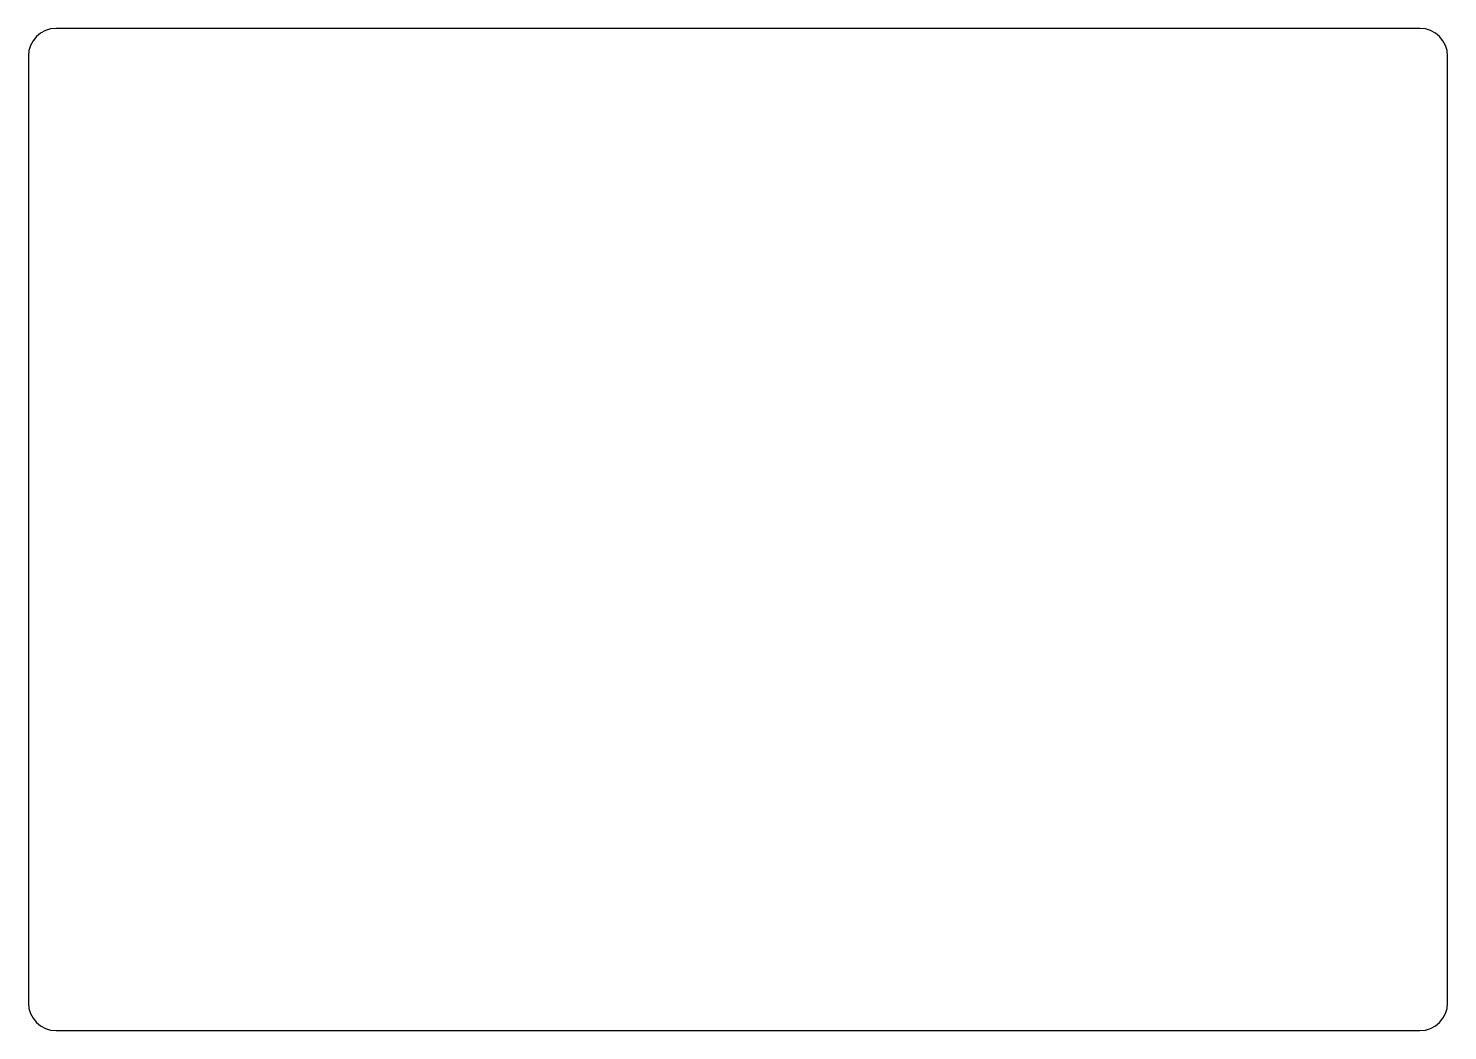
# Model space of a CAD drawing. Header units: millimetres. Extents: x -12.8 to 12.8, y -9 to 9.
import ezdxf

# ---------------------------------------------------------------- set-up
doc = ezdxf.new("R2010")
doc.units = ezdxf.units.MM

msp = doc.modelspace()

# ---------------------------------------------------------------- linework, layer by layer
at = {"linetype": 'CONTINUOUS'}
for p, q in [((12.25, 9), (-12.25, 9)), ((-12.75, 8.5), (-12.75, -8.5)), ((12.75, -8.5), (12.75, 8.5)), ((-12.25, -9), (12.25, -9))]:
    msp.add_line(p, q, dxfattribs=at)
for centre, start, end in [((-12.25, 8.5), 90, 180), ((12.25, 8.5), 0, 90), ((-12.25, -8.5), 180, 270), ((12.25, -8.5), 270, 360)]:
    msp.add_arc(centre, 0.5, start, end, dxfattribs=at)

doc.saveas('drawing.dxf')
